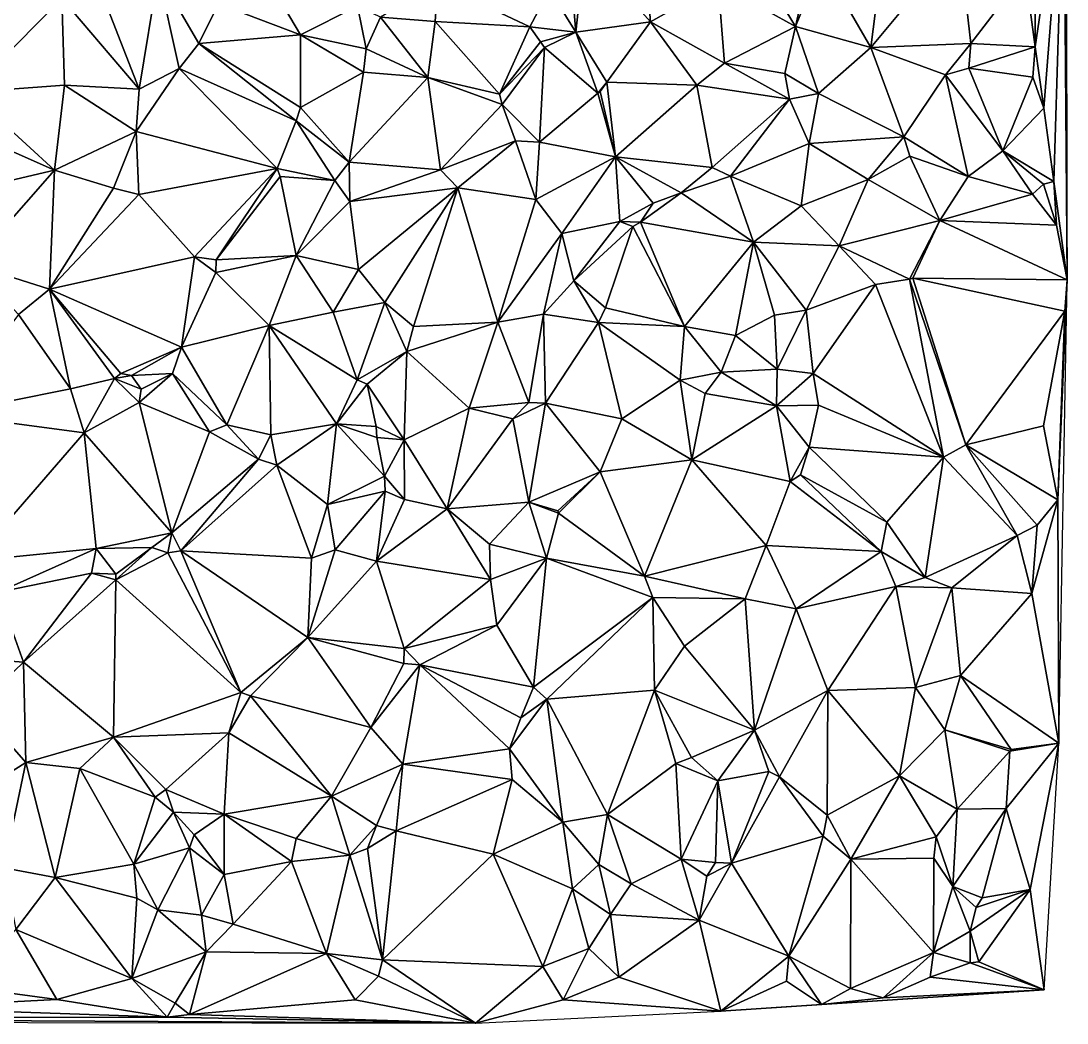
# Model space of a CAD drawing. Header units: metres. Extents: x -15 to 15, y -15 to 15.
# Drawn here: x 3.71 to 14.98, y -14.98 to -4.17 of the extents above; entities that cross this region are included whole.
import ezdxf

# ---------------------------------------------------------------- set-up
doc = ezdxf.new("R2010")
doc.units = ezdxf.units.M
doc.layers.add('STREET_MESH', color=7, linetype='Continuous')

msp = doc.modelspace()

# ---------------------------------------------------------------- linework, layer by layer
at = {"layer": 'STREET_MESH'}
for points in [[(14.966, 13.129), (14.942, 1.481), (14.985, -6.968)], [(14.942, 1.481), (14.949, -2.367), (14.985, -6.968)], [(14.646, -3.285), (14.642, -4.456), (14.949, -2.367)], [(14.642, -4.456), (14.733, -5.115), (14.949, -2.367)], [(14.733, -5.115), (14.841, -5.906), (14.949, -2.367)], [(14.949, -2.367), (14.841, -5.906), (14.985, -6.968)], [(12.338, -3.54), (12.869, -4.462), (13.034, -3.16)], [(13.034, -3.16), (12.869, -4.462), (13.822, -3.313)], [(12.058, -4.236), (11.485, -3.293), (11.225, -3.772)], [(11.485, -3.293), (12.058, -4.236), (12.247, -3.393)], [(12.869, -4.462), (13.948, -4.42), (13.822, -3.313)], [(13.948, -4.42), (14.534, -3.654), (13.822, -3.313)], [(14.646, -3.285), (14.534, -3.654), (14.642, -4.456)], [(9.404, -3.837), (9.688, -4.296), (9.621, -3.486)], [(9.688, -4.296), (9.787, -3.391), (9.621, -3.486)], [(9.787, -3.391), (9.688, -4.296), (10.494, -4.183)], [(10.433, -3.45), (9.787, -3.391), (10.494, -4.183)], [(11.225, -3.772), (10.433, -3.45), (10.494, -4.183)], [(12.247, -3.393), (12.058, -4.236), (12.338, -3.54)], [(12.058, -4.236), (12.869, -4.462), (12.338, -3.54)], [(4.982, -4.91), (4.506, -3.681), (4.149, -3.931)], [(4.506, -3.681), (4.982, -4.91), (5.188, -3.664)], [(5.188, -3.664), (4.982, -4.91), (5.412, -4.687)], [(5.626, -4.417), (5.188, -3.664), (5.412, -4.687)], [(5.626, -4.417), (5.837, -3.991), (5.188, -3.664)], [(14.534, -3.654), (13.948, -4.42), (14.642, -4.456)], [(3.246, -3.808), (3.151, -4.943), (4.149, -3.931)], [(8.174, -4.181), (8.201, -3.767), (7.583, -4.135)], [(8.201, -3.767), (8.174, -4.181), (9.193, -4.237)], [(8.201, -3.767), (9.193, -4.237), (9.404, -3.837)], [(11.291, -4.629), (11.225, -3.772), (10.494, -4.183)], [(11.291, -4.629), (12.058, -4.236), (11.225, -3.772)], [(4.149, -3.931), (3.151, -4.943), (4.178, -4.869)], [(4.982, -4.91), (4.149, -3.931), (4.178, -4.869)], [(6.493, -3.933), (5.837, -3.991), (6.722, -4.324)], [(7.337, -4.017), (6.493, -3.933), (6.722, -4.324)], [(9.193, -4.237), (9.688, -4.296), (9.404, -3.837)], [(5.837, -3.991), (5.626, -4.417), (6.722, -4.324)], [(7.429, -4.475), (7.337, -4.017), (6.722, -4.324)], [(7.337, -4.017), (7.429, -4.475), (7.583, -4.135)], [(7.429, -4.475), (8.093, -4.785), (7.583, -4.135)], [(8.093, -4.785), (8.174, -4.181), (7.583, -4.135)], [(8.868, -4.966), (8.174, -4.181), (8.093, -4.785)], [(8.174, -4.181), (8.868, -4.966), (9.193, -4.237)], [(8.868, -4.966), (9.307, -4.399), (9.193, -4.237)], [(9.193, -4.237), (9.307, -4.399), (9.688, -4.296)], [(9.688, -4.296), (10.022, -4.835), (10.494, -4.183)], [(10.022, -4.835), (10.995, -4.867), (10.494, -4.183)], [(10.995, -4.867), (11.291, -4.629), (10.494, -4.183)], [(12.058, -4.236), (11.291, -4.629), (11.941, -4.742)], [(12.305, -4.959), (12.058, -4.236), (11.941, -4.742)], [(12.058, -4.236), (12.305, -4.959), (12.869, -4.462)], [(5.626, -4.417), (6.721, -5.11), (6.722, -4.324)], [(6.721, -5.11), (7.401, -4.726), (6.722, -4.324)], [(7.401, -4.726), (7.429, -4.475), (6.722, -4.324)], [(9.688, -4.296), (9.307, -4.399), (9.35, -4.463)], [(9.928, -4.954), (9.688, -4.296), (9.35, -4.463)], [(9.688, -4.296), (9.928, -4.954), (10.022, -4.835)], [(6.673, -5.252), (5.626, -4.417), (5.412, -4.687)], [(5.626, -4.417), (6.673, -5.252), (6.721, -5.11)], [(7.429, -4.475), (7.401, -4.726), (8.093, -4.785)], [(9.307, -4.399), (8.868, -4.966), (9.35, -4.463)], [(8.868, -4.966), (8.895, -5.078), (9.35, -4.463)], [(8.895, -5.078), (9.298, -5.482), (9.35, -4.463)], [(9.298, -5.482), (9.928, -4.954), (9.35, -4.463)], [(12.869, -4.462), (12.305, -4.959), (13.225, -5.425)], [(13.948, -4.42), (12.869, -4.462), (13.674, -4.757)], [(13.674, -4.757), (12.869, -4.462), (13.225, -5.425)], [(13.926, -4.683), (13.948, -4.42), (13.674, -4.757)], [(13.948, -4.42), (13.926, -4.683), (14.642, -4.456)], [(13.926, -4.683), (14.615, -4.783), (14.642, -4.456)], [(14.615, -4.783), (14.733, -5.115), (14.642, -4.456)], [(4.951, -5.367), (6.469, -5.767), (5.412, -4.687)], [(4.982, -4.91), (4.951, -5.367), (5.412, -4.687)], [(6.469, -5.767), (6.673, -5.252), (5.412, -4.687)], [(6.721, -5.11), (7.247, -5.699), (7.401, -4.726)], [(7.401, -4.726), (7.247, -5.699), (8.093, -4.785)], [(11.994, -5.02), (11.291, -4.629), (10.995, -4.867)], [(11.291, -4.629), (11.994, -5.02), (11.941, -4.742)], [(14.293, -5.577), (13.926, -4.683), (13.674, -4.757)], [(14.615, -4.783), (13.926, -4.683), (14.293, -5.577)], [(8.093, -4.785), (7.247, -5.699), (8.23, -5.78)], [(8.093, -4.785), (8.23, -5.78), (8.895, -5.078)], [(8.868, -4.966), (8.093, -4.785), (8.895, -5.078)], [(9.928, -4.954), (9.95, -4.937), (10.022, -4.835)], [(10.022, -4.835), (9.95, -4.937), (10.116, -5.64)], [(10.995, -4.867), (10.022, -4.835), (10.116, -5.64)], [(11.994, -5.02), (12.305, -4.959), (11.941, -4.742)], [(13.918, -5.854), (13.674, -4.757), (13.225, -5.425)], [(13.918, -5.854), (14.293, -5.577), (13.674, -4.757)], [(14.733, -5.115), (14.615, -4.783), (14.293, -5.577)], [(3.151, -4.943), (2.859, -5.25), (4.07, -5.786)], [(3.151, -4.943), (4.07, -5.786), (4.178, -4.869)], [(4.07, -5.786), (4.951, -5.367), (4.178, -4.869)], [(4.951, -5.367), (4.982, -4.91), (4.178, -4.869)], [(9.928, -4.954), (9.298, -5.482), (10.116, -5.64)], [(9.95, -4.937), (9.928, -4.954), (10.116, -5.64)], [(11.16, -5.756), (10.995, -4.867), (10.116, -5.64)], [(11.16, -5.756), (11.994, -5.02), (10.995, -4.867)], [(12.305, -4.959), (11.994, -5.02), (12.204, -5.496)], [(12.305, -4.959), (12.204, -5.496), (13.225, -5.425)], [(11.994, -5.02), (11.16, -5.756), (11.358, -5.849)], [(12.204, -5.496), (11.994, -5.02), (11.358, -5.849)], [(6.673, -5.252), (7.247, -5.699), (6.721, -5.11)], [(8.23, -5.78), (9.039, -5.469), (8.895, -5.078)], [(9.039, -5.469), (9.298, -5.482), (8.895, -5.078)], [(14.841, -5.906), (14.733, -5.115), (14.293, -5.577)], [(2.859, -5.25), (2.979, -6.04), (4.07, -5.786)], [(6.673, -5.252), (6.469, -5.767), (7.092, -5.895)], [(7.247, -5.699), (6.673, -5.252), (7.092, -5.895)], [(4.705, -5.98), (4.951, -5.367), (4.07, -5.786)], [(4.951, -5.367), (4.705, -5.98), (4.977, -6.047)], [(6.469, -5.767), (4.951, -5.367), (4.977, -6.047)], [(9.039, -5.469), (8.23, -5.78), (8.416, -5.977)], [(9.257, -6.101), (9.039, -5.469), (8.416, -5.977)], [(9.298, -5.482), (9.039, -5.469), (9.257, -6.101)], [(9.298, -5.482), (9.257, -6.101), (10.116, -5.64)], [(12.118, -6.169), (12.204, -5.496), (11.358, -5.849)], [(12.118, -6.169), (12.842, -5.884), (12.204, -5.496)], [(12.204, -5.496), (12.842, -5.884), (13.225, -5.425)], [(12.842, -5.884), (13.291, -5.632), (13.225, -5.425)], [(13.291, -5.632), (13.918, -5.854), (13.225, -5.425)], [(13.613, -6.329), (13.291, -5.632), (12.842, -5.884)], [(13.291, -5.632), (13.613, -6.329), (13.918, -5.854)], [(13.918, -5.854), (14.612, -6.044), (14.293, -5.577)], [(14.73, -5.936), (14.841, -5.906), (14.293, -5.577)], [(14.612, -6.044), (14.73, -5.936), (14.293, -5.577)], [(7.247, -5.699), (7.092, -5.895), (7.253, -6.124)], [(8.23, -5.78), (7.247, -5.699), (7.253, -6.124)], [(9.257, -6.101), (9.54, -6.466), (10.116, -5.64)], [(9.54, -6.466), (10.163, -6.34), (10.116, -5.64)], [(10.824, -6.028), (11.16, -5.756), (10.116, -5.64)], [(10.523, -6.142), (10.824, -6.028), (10.116, -5.64)], [(10.163, -6.34), (10.523, -6.142), (10.116, -5.64)], [(2.979, -6.04), (3.174, -6.803), (4.07, -5.786)], [(3.174, -6.803), (4.014, -7.067), (4.07, -5.786)], [(4.014, -7.067), (4.705, -5.98), (4.07, -5.786)], [(6.469, -5.767), (4.977, -6.047), (5.58, -6.72)], [(5.813, -6.752), (6.469, -5.767), (5.58, -6.72)], [(6.502, -5.853), (6.469, -5.767), (5.813, -6.752)], [(6.502, -5.853), (5.813, -6.752), (6.676, -6.705)], [(6.469, -5.767), (6.502, -5.853), (7.092, -5.895)], [(7.092, -5.895), (6.502, -5.853), (6.676, -6.705)], [(8.416, -5.977), (8.23, -5.78), (7.253, -6.124)], [(11.16, -5.756), (10.824, -6.028), (11.358, -5.849)], [(10.824, -6.028), (11.603, -6.562), (11.358, -5.849)], [(11.603, -6.562), (12.118, -6.169), (11.358, -5.849)], [(13.613, -6.329), (14.612, -6.044), (13.918, -5.854)], [(7.092, -5.895), (6.676, -6.705), (7.253, -6.124)], [(12.842, -5.884), (12.118, -6.169), (12.528, -6.599)], [(13.613, -6.329), (12.842, -5.884), (12.528, -6.599)], [(14.73, -5.936), (14.612, -6.044), (14.871, -6.379)], [(14.73, -5.936), (14.871, -6.379), (14.841, -5.906)], [(14.841, -5.906), (14.871, -6.379), (14.985, -6.968)], [(4.705, -5.98), (4.014, -7.067), (4.977, -6.047)], [(4.977, -6.047), (4.014, -7.067), (5.58, -6.72)], [(7.346, -6.856), (8.416, -5.977), (7.253, -6.124)], [(7.346, -6.856), (7.63, -7.211), (8.416, -5.977)], [(7.63, -7.211), (7.94, -7.471), (8.416, -5.977)], [(7.94, -7.471), (8.847, -7.423), (8.416, -5.977)], [(8.847, -7.423), (9.257, -6.101), (8.416, -5.977)], [(11.603, -6.562), (10.824, -6.028), (10.387, -6.347)], [(10.824, -6.028), (10.523, -6.142), (10.387, -6.347)], [(14.612, -6.044), (13.613, -6.329), (14.871, -6.379)], [(6.676, -6.705), (7.346, -6.856), (7.253, -6.124)], [(8.847, -7.423), (9.54, -6.466), (9.257, -6.101)], [(10.523, -6.142), (10.163, -6.34), (10.387, -6.347)], [(12.118, -6.169), (11.603, -6.562), (12.528, -6.599)], [(10.163, -6.34), (9.54, -6.466), (9.668, -6.977)], [(10.303, -6.393), (10.163, -6.34), (9.668, -6.977)], [(10.009, -7.27), (10.303, -6.393), (9.668, -6.977)], [(10.303, -6.393), (10.009, -7.27), (10.861, -7.47)], [(10.163, -6.34), (10.303, -6.393), (10.387, -6.347)], [(10.387, -6.347), (10.303, -6.393), (10.861, -7.47)], [(11.603, -6.562), (10.387, -6.347), (10.861, -7.47)], [(13.285, -6.961), (13.613, -6.329), (12.528, -6.599)], [(13.613, -6.329), (13.285, -6.961), (13.323, -6.95)], [(13.613, -6.329), (13.323, -6.95), (14.985, -6.968)], [(14.871, -6.379), (13.613, -6.329), (14.985, -6.968)], [(9.341, -7.338), (9.54, -6.466), (8.847, -7.423)], [(9.54, -6.466), (9.341, -7.338), (9.668, -6.977)], [(11.41, -7.568), (11.603, -6.562), (10.861, -7.47)], [(11.832, -7.35), (11.603, -6.562), (11.41, -7.568)], [(11.603, -6.562), (12.171, -7.294), (12.528, -6.599)], [(11.832, -7.35), (12.171, -7.294), (11.603, -6.562)], [(12.171, -7.294), (12.92, -7.019), (12.528, -6.599)], [(12.92, -7.019), (13.285, -6.961), (12.528, -6.599)], [(4.014, -7.067), (5.439, -7.695), (5.58, -6.72)], [(5.439, -7.695), (5.807, -6.89), (5.58, -6.72)], [(5.807, -6.89), (5.813, -6.752), (5.58, -6.72)], [(5.813, -6.752), (5.807, -6.89), (6.676, -6.705)], [(5.807, -6.89), (6.385, -7.461), (6.676, -6.705)], [(6.676, -6.705), (6.385, -7.461), (7.073, -7.316)], [(7.346, -6.856), (6.676, -6.705), (7.073, -7.316)], [(3.68, -7.343), (4.014, -7.067), (3.174, -6.803)], [(7.63, -7.211), (7.346, -6.856), (7.073, -7.316)], [(6.385, -7.461), (5.807, -6.89), (5.439, -7.695)], [(9.341, -7.338), (9.935, -7.429), (9.668, -6.977)], [(9.935, -7.429), (10.009, -7.27), (9.668, -6.977)], [(13.285, -6.961), (12.92, -7.019), (13.652, -8.879)], [(13.323, -6.95), (13.285, -6.961), (13.892, -8.748)], [(13.892, -8.748), (13.285, -6.961), (13.652, -8.879)], [(13.323, -6.95), (14.959, -7.304), (14.985, -6.968)], [(13.323, -6.95), (13.892, -8.748), (14.959, -7.304)], [(14.886, -9.339), (14.895, -11.965), (14.985, -6.968)], [(14.959, -7.304), (14.886, -9.339), (14.985, -6.968)], [(3.68, -7.343), (4.241, -8.143), (4.014, -7.067)], [(4.014, -7.067), (4.784, -7.976), (5.439, -7.695)], [(4.241, -8.143), (4.715, -8.033), (4.014, -7.067)], [(4.715, -8.033), (4.784, -7.976), (4.014, -7.067)], [(12.171, -7.294), (12.246, -7.976), (12.92, -7.019)], [(12.92, -7.019), (12.246, -7.976), (13.652, -8.879)], [(7.333, -8.045), (7.63, -7.211), (7.073, -7.316)], [(7.867, -7.739), (7.63, -7.211), (7.333, -8.045)], [(7.867, -7.739), (7.94, -7.471), (7.63, -7.211)], [(6.385, -7.461), (7.333, -8.045), (7.073, -7.316)], [(10.009, -7.27), (9.935, -7.429), (10.861, -7.47)], [(12.171, -7.294), (11.832, -7.35), (11.858, -7.931)], [(12.246, -7.976), (12.171, -7.294), (11.858, -7.931)], [(14.959, -7.304), (13.892, -8.748), (14.732, -8.542)], [(14.886, -9.339), (14.959, -7.304), (14.732, -8.542)], [(4.241, -8.143), (3.68, -7.343), (2.881, -8.418)], [(8.847, -7.423), (7.867, -7.739), (8.539, -8.35)], [(7.94, -7.471), (7.867, -7.739), (8.847, -7.423)], [(8.847, -7.423), (8.539, -8.35), (9.182, -8.291)], [(9.341, -7.338), (8.847, -7.423), (9.182, -8.291)], [(9.362, -8.296), (9.341, -7.338), (9.182, -8.291)], [(9.341, -7.338), (9.362, -8.296), (9.935, -7.429)], [(9.935, -7.429), (9.362, -8.296), (10.186, -8.466)], [(9.935, -7.429), (10.814, -8.051), (10.861, -7.47)], [(10.814, -8.051), (9.935, -7.429), (10.186, -8.466)], [(11.832, -7.35), (11.41, -7.568), (11.858, -7.931)], [(5.926, -8.53), (6.385, -7.461), (5.439, -7.695)], [(5.926, -8.53), (6.403, -8.639), (6.385, -7.461)], [(6.403, -8.639), (7.11, -8.519), (6.385, -7.461)], [(7.11, -8.519), (7.333, -8.045), (6.385, -7.461)], [(10.814, -8.051), (11.256, -7.965), (10.861, -7.47)], [(11.256, -7.965), (11.41, -7.568), (10.861, -7.47)], [(11.41, -7.568), (11.256, -7.965), (11.858, -7.931)], [(4.784, -7.976), (4.901, -8), (5.439, -7.695)], [(4.901, -8), (5.343, -7.976), (5.439, -7.695)], [(5.343, -7.976), (5.926, -8.53), (5.439, -7.695)], [(7.867, -7.739), (7.333, -8.045), (7.439, -8.092)], [(7.867, -7.739), (7.439, -8.092), (7.838, -8.692)], [(8.539, -8.35), (7.867, -7.739), (7.838, -8.692)], [(4.784, -7.976), (4.715, -8.033), (4.901, -8)], [(4.715, -8.033), (5.003, -8.145), (4.901, -8)], [(5.003, -8.145), (5.343, -7.976), (4.901, -8)], [(5.343, -7.976), (5.003, -8.145), (4.983, -8.29)], [(5.74, -8.606), (5.343, -7.976), (4.983, -8.29)], [(5.74, -8.606), (5.926, -8.53), (5.343, -7.976)], [(11.256, -7.965), (10.814, -8.051), (11.083, -8.192)], [(11.256, -7.965), (11.083, -8.192), (11.851, -8.326)], [(11.256, -7.965), (11.851, -8.326), (11.858, -7.931)], [(11.851, -8.326), (12.246, -7.976), (11.858, -7.931)], [(12.306, -8.32), (12.246, -7.976), (11.851, -8.326)], [(12.246, -7.976), (12.306, -8.32), (13.652, -8.879)], [(4.715, -8.033), (4.241, -8.143), (4.391, -8.619)], [(4.715, -8.033), (4.391, -8.619), (4.983, -8.29)], [(5.003, -8.145), (4.715, -8.033), (4.983, -8.29)], [(7.439, -8.092), (7.333, -8.045), (7.11, -8.519)], [(7.536, -8.548), (7.439, -8.092), (7.11, -8.519)], [(7.439, -8.092), (7.536, -8.548), (7.838, -8.692)], [(10.814, -8.051), (10.186, -8.466), (10.941, -8.909)], [(11.083, -8.192), (10.814, -8.051), (10.941, -8.909)], [(4.391, -8.619), (4.241, -8.143), (2.881, -8.418)], [(11.851, -8.326), (11.083, -8.192), (10.941, -8.909)], [(4.391, -8.619), (5.334, -9.695), (4.983, -8.29)], [(5.334, -9.695), (5.74, -8.606), (4.983, -8.29)], [(8.539, -8.35), (9.009, -8.466), (9.182, -8.291)], [(9.009, -8.466), (9.362, -8.296), (9.182, -8.291)], [(9.362, -8.296), (9.009, -8.466), (9.182, -9.366)], [(9.362, -8.296), (9.182, -9.366), (9.951, -9.04)], [(10.186, -8.466), (9.362, -8.296), (9.951, -9.04)], [(11.999, -9.143), (11.851, -8.326), (10.941, -8.909)], [(12.306, -8.32), (11.851, -8.326), (12.204, -8.774)], [(11.851, -8.326), (11.999, -9.143), (12.204, -8.774)], [(12.306, -8.32), (12.204, -8.774), (13.652, -8.879)], [(3.194, -9.999), (4.391, -8.619), (2.881, -8.418)], [(8.302, -9.438), (8.539, -8.35), (7.838, -8.692)], [(9.009, -8.466), (8.539, -8.35), (8.302, -9.438)], [(5.926, -8.53), (5.74, -8.606), (6.267, -8.901)], [(6.403, -8.639), (5.926, -8.53), (6.267, -8.901)], [(6.403, -8.639), (6.465, -8.966), (7.11, -8.519)], [(6.465, -8.966), (7.011, -9.39), (7.11, -8.519)], [(7.011, -9.39), (7.625, -9.084), (7.11, -8.519)], [(7.544, -8.669), (7.536, -8.548), (7.11, -8.519)], [(7.625, -9.084), (7.544, -8.669), (7.11, -8.519)], [(7.536, -8.548), (7.544, -8.669), (7.838, -8.692)], [(9.182, -9.366), (9.009, -8.466), (8.302, -9.438)], [(10.941, -8.909), (10.186, -8.466), (9.951, -9.04)], [(13.892, -8.748), (14.886, -9.339), (14.732, -8.542)], [(4.391, -8.619), (3.194, -9.999), (4.517, -9.864)], [(5.334, -9.695), (4.391, -8.619), (4.517, -9.864)], [(5.74, -8.606), (5.334, -9.695), (6.267, -8.901)], [(6.465, -8.966), (6.403, -8.639), (6.267, -8.901)], [(7.544, -8.669), (7.625, -9.084), (7.838, -8.692)], [(7.625, -9.084), (7.841, -9.338), (7.838, -8.692)], [(7.841, -9.338), (8.302, -9.438), (7.838, -8.692)], [(11.999, -9.143), (12.111, -9.072), (12.204, -8.774)], [(12.204, -8.774), (12.111, -9.072), (13.041, -9.582)], [(12.204, -8.774), (13.041, -9.582), (13.652, -8.879)], [(14.445, -9.725), (13.892, -8.748), (13.652, -8.879)], [(14.661, -9.615), (13.892, -8.748), (14.445, -9.725)], [(13.892, -8.748), (14.661, -9.615), (14.886, -9.339)], [(5.334, -9.695), (5.431, -9.89), (6.267, -8.901)], [(5.431, -9.89), (6.465, -8.966), (6.267, -8.901)], [(13.041, -9.582), (13.456, -10.178), (13.652, -8.879)], [(13.456, -10.178), (14.445, -9.725), (13.652, -8.879)], [(6.841, -9.97), (6.465, -8.966), (5.431, -9.89)], [(6.841, -9.97), (7.011, -9.39), (6.465, -8.966)], [(10.43, -10.164), (10.941, -8.909), (9.951, -9.04)], [(10.941, -8.909), (10.43, -10.164), (11.741, -9.834)], [(11.999, -9.143), (10.941, -8.909), (11.741, -9.834)], [(7.011, -9.39), (7.635, -9.248), (7.625, -9.084)], [(7.625, -9.084), (7.635, -9.248), (7.841, -9.338)], [(9.182, -9.366), (9.495, -9.46), (9.951, -9.04)], [(9.495, -9.46), (9.502, -9.485), (9.951, -9.04)], [(9.502, -9.485), (10.43, -10.164), (9.951, -9.04)], [(11.999, -9.143), (12.982, -9.898), (12.111, -9.072)], [(12.111, -9.072), (12.982, -9.898), (13.041, -9.582)], [(12.982, -9.898), (11.999, -9.143), (11.741, -9.834)], [(7.635, -9.248), (7.011, -9.39), (7.096, -9.878)], [(7.539, -10.003), (7.635, -9.248), (7.096, -9.878)], [(7.841, -9.338), (7.635, -9.248), (7.539, -10.003)], [(7.841, -9.338), (7.539, -10.003), (8.302, -9.438)], [(14.895, -11.965), (14.886, -9.339), (14.605, -10.35)], [(14.886, -9.339), (14.661, -9.615), (14.605, -10.35)], [(7.011, -9.39), (6.841, -9.97), (7.096, -9.878)], [(8.302, -9.438), (7.539, -10.003), (8.77, -10.198)], [(8.76, -9.82), (9.182, -9.366), (8.302, -9.438)], [(8.76, -9.82), (8.302, -9.438), (8.77, -10.198)], [(9.182, -9.366), (8.76, -9.82), (9.373, -9.969)], [(9.502, -9.485), (9.182, -9.366), (9.373, -9.969)], [(9.502, -9.485), (9.495, -9.46), (9.182, -9.366)], [(9.502, -9.485), (9.373, -9.969), (10.43, -10.164)], [(12.982, -9.898), (13.456, -10.178), (13.041, -9.582)], [(5.118, -9.854), (5.334, -9.695), (4.517, -9.864)], [(5.118, -9.854), (5.292, -9.912), (5.334, -9.695)], [(5.334, -9.695), (5.292, -9.912), (5.431, -9.89)], [(14.661, -9.615), (14.445, -9.725), (14.605, -10.35)], [(13.456, -10.178), (13.742, -10.291), (14.445, -9.725)], [(14.445, -9.725), (13.742, -10.291), (14.605, -10.35)], [(3.194, -9.999), (3.463, -10.336), (4.517, -9.864)], [(3.463, -10.336), (4.468, -10.133), (4.517, -9.864)], [(4.468, -10.133), (4.729, -10.141), (4.517, -9.864)], [(4.729, -10.141), (5.118, -9.854), (4.517, -9.864)], [(4.73, -10.202), (5.118, -9.854), (4.729, -10.141)], [(4.73, -10.202), (5.292, -9.912), (5.118, -9.854)], [(5.292, -9.912), (4.73, -10.202), (6.077, -11.417)], [(5.292, -9.912), (6.077, -11.417), (5.431, -9.89)], [(6.077, -11.417), (6.802, -10.827), (5.431, -9.89)], [(6.802, -10.827), (6.841, -9.97), (5.431, -9.89)], [(6.802, -10.827), (7.539, -10.003), (7.096, -9.878)], [(6.841, -9.97), (6.802, -10.827), (7.096, -9.878)], [(9.373, -9.969), (8.76, -9.82), (8.77, -10.198)], [(10.43, -10.164), (11.513, -10.409), (11.741, -9.834)], [(11.513, -10.409), (12.066, -10.517), (11.741, -9.834)], [(12.066, -10.517), (12.982, -9.898), (11.741, -9.834)], [(12.982, -9.898), (12.066, -10.517), (13.14, -10.276)], [(13.456, -10.178), (12.982, -9.898), (13.14, -10.276)], [(6.802, -10.827), (7.84, -10.943), (7.539, -10.003)], [(7.539, -10.003), (7.84, -10.943), (8.77, -10.198)], [(8.838, -10.693), (9.373, -9.969), (8.77, -10.198)], [(9.373, -9.969), (8.838, -10.693), (9.234, -11.361)], [(10.519, -10.395), (9.373, -9.969), (9.234, -11.361)], [(9.373, -9.969), (10.519, -10.395), (10.43, -10.164)], [(3.735, -11.093), (4.468, -10.133), (3.463, -10.336)], [(3.735, -11.093), (4.73, -10.202), (4.468, -10.133)], [(4.468, -10.133), (4.73, -10.202), (4.729, -10.141)], [(4.73, -10.202), (3.735, -11.093), (4.705, -11.899)], [(6.077, -11.417), (4.73, -10.202), (4.705, -11.899)], [(7.84, -10.943), (8.838, -10.693), (8.77, -10.198)], [(10.519, -10.395), (11.513, -10.409), (10.43, -10.164)], [(13.742, -10.291), (13.456, -10.178), (13.14, -10.276)], [(3.505, -11.075), (3.735, -11.093), (3.463, -10.336)], [(13.14, -10.276), (12.066, -10.517), (12.404, -11.396)], [(13.349, -11.365), (13.14, -10.276), (12.404, -11.396)], [(13.349, -11.365), (13.742, -10.291), (13.14, -10.276)], [(13.742, -10.291), (13.349, -11.365), (13.835, -11.235)], [(13.742, -10.291), (13.835, -11.235), (14.605, -10.35)], [(13.835, -11.235), (14.895, -11.965), (14.605, -10.35)], [(9.376, -11.492), (10.519, -10.395), (9.234, -11.361)], [(10.519, -10.395), (9.376, -11.492), (10.537, -11.395)], [(10.859, -10.918), (10.519, -10.395), (10.537, -11.395)], [(11.513, -10.409), (10.519, -10.395), (10.859, -10.918)], [(11.513, -10.409), (10.859, -10.918), (11.614, -11.823)], [(12.066, -10.517), (11.513, -10.409), (11.614, -11.823)], [(12.066, -10.517), (11.614, -11.823), (12.404, -11.396)], [(8.838, -10.693), (7.84, -10.943), (8.009, -11.12)], [(8.838, -10.693), (8.009, -11.12), (9.234, -11.361)], [(6.182, -11.454), (6.802, -10.827), (6.077, -11.417)], [(6.182, -11.454), (7.48, -11.797), (6.802, -10.827)], [(7.835, -11.106), (7.84, -10.943), (6.802, -10.827)], [(7.48, -11.797), (7.835, -11.106), (6.802, -10.827)], [(11.614, -11.823), (10.859, -10.918), (10.537, -11.395)], [(7.84, -10.943), (7.835, -11.106), (8.009, -11.12)], [(3.735, -11.093), (3.505, -11.075), (3.232, -11.574)], [(3.735, -11.093), (3.232, -11.574), (3.762, -12.172)], [(3.735, -11.093), (3.762, -12.172), (4.705, -11.899)], [(7.835, -11.106), (7.48, -11.797), (8.009, -11.12)], [(8.009, -11.12), (7.48, -11.797), (7.823, -12.19)], [(8.009, -11.12), (7.823, -12.19), (8.973, -12.027)], [(9.097, -11.693), (8.009, -11.12), (8.973, -12.027)], [(8.009, -11.12), (9.097, -11.693), (9.234, -11.361)], [(13.349, -11.365), (13.668, -11.82), (13.835, -11.235)], [(13.668, -11.82), (14.383, -12.034), (13.835, -11.235)], [(13.835, -11.235), (14.383, -12.034), (14.895, -11.965)], [(9.097, -11.693), (9.376, -11.492), (9.234, -11.361)], [(13.177, -12.318), (13.349, -11.365), (12.404, -11.396)], [(13.668, -11.82), (13.349, -11.365), (13.177, -12.318)], [(5.947, -11.852), (6.077, -11.417), (4.705, -11.899)], [(5.947, -11.852), (6.182, -11.454), (6.077, -11.417)], [(6.182, -11.454), (5.947, -11.852), (7.057, -12.535)], [(7.48, -11.797), (6.182, -11.454), (7.057, -12.535)], [(9.376, -11.492), (9.097, -11.693), (8.973, -12.027)], [(9.548, -12.816), (9.376, -11.492), (8.973, -12.027)], [(9.376, -11.492), (10.032, -12.736), (10.537, -11.395)], [(9.376, -11.492), (9.548, -12.816), (10.032, -12.736)], [(10.032, -12.736), (10.767, -12.185), (10.537, -11.395)], [(10.937, -12.119), (11.614, -11.823), (10.537, -11.395)], [(10.767, -12.185), (10.937, -12.119), (10.537, -11.395)], [(11.614, -11.823), (11.886, -12.329), (12.404, -11.396)], [(11.886, -12.329), (12.4, -12.743), (12.404, -11.396)], [(12.4, -12.743), (13.177, -12.318), (12.404, -11.396)], [(3.232, -11.574), (2.873, -12.736), (3.762, -12.172)], [(7.823, -12.19), (7.48, -11.797), (7.057, -12.535)], [(10.937, -12.119), (11.219, -12.372), (11.614, -11.823)], [(11.614, -11.823), (11.219, -12.372), (11.769, -12.269)], [(11.886, -12.329), (11.614, -11.823), (11.769, -12.269)], [(13.668, -11.82), (13.177, -12.318), (13.8, -12.676)], [(14.368, -12.051), (13.668, -11.82), (13.8, -12.676)], [(14.383, -12.034), (13.668, -11.82), (14.368, -12.051)], [(3.762, -12.172), (4.341, -12.239), (4.705, -11.899)], [(4.341, -12.239), (5.153, -12.549), (4.705, -11.899)], [(5.271, -12.465), (5.947, -11.852), (4.705, -11.899)], [(5.153, -12.549), (5.271, -12.465), (4.705, -11.899)], [(5.947, -11.852), (5.271, -12.465), (5.898, -12.731)], [(5.947, -11.852), (5.898, -12.731), (7.057, -12.535)], [(7.823, -12.19), (9.002, -12.356), (8.973, -12.027)], [(9.002, -12.356), (9.548, -12.816), (8.973, -12.027)], [(14.327, -12.669), (14.368, -12.051), (13.8, -12.676)], [(14.327, -12.669), (14.586, -13.544), (14.895, -11.965)], [(14.368, -12.051), (14.327, -12.669), (14.895, -11.965)], [(14.383, -12.034), (14.368, -12.051), (14.895, -11.965)], [(14.895, -11.965), (14.586, -13.544), (14.739, -14.625)], [(2.873, -12.736), (3.524, -13.309), (3.762, -12.172)], [(3.524, -13.309), (4.076, -13.414), (3.762, -12.172)], [(4.076, -13.414), (4.341, -12.239), (3.762, -12.172)], [(10.767, -12.185), (11.219, -12.372), (10.937, -12.119)], [(4.341, -12.239), (4.076, -13.414), (4.924, -13.269)], [(5.153, -12.549), (4.341, -12.239), (4.924, -13.269)], [(7.542, -12.852), (7.823, -12.19), (7.057, -12.535)], [(7.542, -12.852), (7.754, -12.912), (7.823, -12.19)], [(7.754, -12.912), (9.002, -12.356), (7.823, -12.19)], [(10.826, -13.215), (10.767, -12.185), (10.032, -12.736)], [(10.767, -12.185), (10.826, -13.215), (11.219, -12.372)], [(11.219, -12.372), (11.367, -13.261), (11.769, -12.269)], [(11.367, -13.261), (11.886, -12.329), (11.769, -12.269)], [(9.002, -12.356), (7.754, -12.912), (8.799, -13.163)], [(9.548, -12.816), (9.002, -12.356), (8.799, -13.163)], [(10.826, -13.215), (11.195, -13.253), (11.219, -12.372)], [(11.219, -12.372), (11.195, -13.253), (11.367, -13.261)], [(11.886, -12.329), (11.367, -13.261), (12.356, -12.967)], [(12.4, -12.743), (11.886, -12.329), (12.356, -12.967)], [(13.177, -12.318), (12.4, -12.743), (12.654, -13.216)], [(13.574, -12.975), (13.177, -12.318), (12.654, -13.216)], [(13.177, -12.318), (13.574, -12.975), (13.8, -12.676)], [(5.271, -12.465), (5.153, -12.549), (5.351, -12.71)], [(5.898, -12.731), (5.271, -12.465), (5.351, -12.71)], [(5.351, -12.71), (5.153, -12.549), (4.924, -13.269)], [(5.898, -12.731), (6.675, -12.993), (7.057, -12.535)], [(6.675, -12.993), (7.254, -13.173), (7.057, -12.535)], [(7.254, -13.173), (7.542, -12.852), (7.057, -12.535)], [(5.525, -13.093), (5.351, -12.71), (4.924, -13.269)], [(5.576, -12.955), (5.898, -12.731), (5.351, -12.71)], [(5.525, -13.093), (5.576, -12.955), (5.351, -12.71)], [(5.576, -12.955), (5.897, -13.38), (5.898, -12.731)], [(5.897, -13.38), (6.625, -13.243), (5.898, -12.731)], [(6.625, -13.243), (6.675, -12.993), (5.898, -12.731)], [(9.548, -12.816), (9.936, -13.272), (10.032, -12.736)], [(9.936, -13.272), (10.285, -13.481), (10.032, -12.736)], [(10.285, -13.481), (10.826, -13.215), (10.032, -12.736)], [(13.574, -12.975), (13.753, -13.511), (13.8, -12.676)], [(14.327, -12.669), (13.753, -13.511), (14.071, -13.632)], [(13.753, -13.511), (14.327, -12.669), (13.8, -12.676)], [(14.586, -13.544), (14.327, -12.669), (14.071, -13.632)], [(7.443, -13.1), (7.542, -12.852), (7.254, -13.173)], [(7.443, -13.1), (7.754, -12.912), (7.542, -12.852)], [(9.654, -13.537), (9.548, -12.816), (8.799, -13.163)], [(9.936, -13.272), (9.548, -12.816), (9.654, -13.537)], [(12.4, -12.743), (12.356, -12.967), (12.654, -13.216)], [(5.897, -13.38), (5.576, -12.955), (5.525, -13.093)], [(7.754, -12.912), (7.443, -13.1), (7.605, -14.301)], [(7.754, -12.912), (7.605, -14.301), (8.799, -13.163)], [(12.356, -12.967), (11.367, -13.261), (11.985, -14.261)], [(12.356, -12.967), (11.985, -14.261), (12.654, -13.216)], [(6.675, -12.993), (6.625, -13.243), (7.254, -13.173)], [(13.549, -13.205), (13.574, -12.975), (12.654, -13.216)], [(13.753, -13.511), (13.574, -12.975), (13.549, -13.205)], [(5.185, -13.763), (5.525, -13.093), (4.924, -13.269)], [(5.655, -13.821), (5.525, -13.093), (5.185, -13.763)], [(5.655, -13.821), (5.897, -13.38), (5.525, -13.093)], [(7.254, -13.173), (6.625, -13.243), (7.002, -14.234)], [(7.605, -14.301), (7.254, -13.173), (7.002, -14.234)], [(7.443, -13.1), (7.254, -13.173), (7.605, -14.301)], [(7.605, -14.301), (9.333, -14.373), (8.799, -13.163)], [(9.333, -14.373), (9.654, -13.537), (8.799, -13.163)], [(4.076, -13.414), (4.957, -13.636), (4.924, -13.269)], [(4.957, -13.636), (5.185, -13.763), (4.924, -13.269)], [(5.897, -13.38), (5.996, -13.918), (6.625, -13.243)], [(6.625, -13.243), (5.996, -13.918), (7.002, -14.234)], [(10.063, -13.814), (9.936, -13.272), (9.654, -13.537)], [(10.285, -13.481), (9.936, -13.272), (10.063, -13.814)], [(10.826, -13.215), (10.285, -13.481), (11.017, -13.873)], [(11.101, -13.399), (10.826, -13.215), (11.017, -13.873)], [(11.195, -13.253), (10.826, -13.215), (11.101, -13.399)], [(11.367, -13.261), (11.017, -13.873), (11.985, -14.261)], [(11.367, -13.261), (11.101, -13.399), (11.017, -13.873)], [(11.195, -13.253), (11.101, -13.399), (11.367, -13.261)], [(11.985, -14.261), (12.65, -14.612), (12.654, -13.216)], [(12.65, -14.612), (13.544, -14.224), (12.654, -13.216)], [(13.544, -14.224), (13.549, -13.205), (12.654, -13.216)], [(13.753, -13.511), (13.549, -13.205), (13.544, -14.224)], [(3.652, -13.973), (4.076, -13.414), (3.524, -13.309)], [(4.076, -13.414), (3.652, -13.973), (4.903, -14.502)], [(4.076, -13.414), (4.903, -14.502), (4.957, -13.636)], [(5.897, -13.38), (5.655, -13.821), (5.996, -13.918)], [(10.285, -13.481), (10.063, -13.814), (11.017, -13.873)], [(13.941, -13.992), (13.753, -13.511), (13.544, -14.224)], [(14.005, -13.738), (13.753, -13.511), (13.941, -13.992)], [(13.753, -13.511), (14.005, -13.738), (14.071, -13.632)], [(4.903, -14.502), (5.185, -13.763), (4.957, -13.636)], [(9.654, -13.537), (9.333, -14.373), (9.828, -14.181)], [(10.063, -13.814), (9.654, -13.537), (9.828, -14.181)], [(13.941, -13.992), (14.033, -14.325), (14.586, -13.544)], [(14.005, -13.738), (13.941, -13.992), (14.586, -13.544)], [(14.005, -13.738), (14.586, -13.544), (14.071, -13.632)], [(14.586, -13.544), (14.033, -14.325), (14.739, -14.625)], [(5.705, -14.214), (5.185, -13.763), (4.903, -14.502)], [(5.655, -13.821), (5.185, -13.763), (5.705, -14.214)], [(5.996, -13.918), (5.655, -13.821), (5.705, -14.214)], [(10.153, -14.49), (10.063, -13.814), (9.828, -14.181)], [(11.017, -13.873), (10.063, -13.814), (10.153, -14.49)], [(3.652, -13.973), (3.086, -14.593), (4.093, -14.73)], [(4.903, -14.502), (3.652, -13.973), (4.093, -14.73)], [(5.996, -13.918), (5.705, -14.214), (7.002, -14.234)], [(11.017, -13.873), (10.153, -14.49), (11.251, -14.855)], [(11.985, -14.261), (11.017, -13.873), (11.251, -14.855)], [(13.941, -13.992), (13.544, -14.224), (13.94, -14.334)], [(14.033, -14.325), (13.941, -13.992), (13.94, -14.334)], [(9.333, -14.373), (9.551, -14.734), (9.828, -14.181)], [(9.551, -14.734), (10.153, -14.49), (9.828, -14.181)], [(5.371, -14.768), (5.705, -14.214), (4.903, -14.502)], [(5.705, -14.214), (5.371, -14.768), (5.524, -14.892)], [(5.705, -14.214), (5.524, -14.892), (7.002, -14.234)], [(5.524, -14.892), (7.309, -14.735), (7.002, -14.234)], [(7.309, -14.735), (7.561, -14.478), (7.002, -14.234)], [(7.561, -14.478), (7.605, -14.301), (7.002, -14.234)], [(7.605, -14.301), (7.561, -14.478), (8.606, -14.984)], [(9.333, -14.373), (7.605, -14.301), (8.606, -14.984)], [(11.959, -14.532), (11.985, -14.261), (11.251, -14.855)], [(11.959, -14.532), (12.336, -14.783), (11.985, -14.261)], [(12.336, -14.783), (12.65, -14.612), (11.985, -14.261)], [(13.544, -14.224), (12.65, -14.612), (13.002, -14.712)], [(13.51, -14.49), (13.544, -14.224), (13.002, -14.712)], [(13.544, -14.224), (13.51, -14.49), (13.94, -14.334)], [(9.551, -14.734), (9.333, -14.373), (8.606, -14.984)], [(13.94, -14.334), (13.51, -14.49), (14.739, -14.625)], [(14.033, -14.325), (13.94, -14.334), (14.739, -14.625)], [(5.284, -14.919), (4.903, -14.502), (4.093, -14.73)], [(5.371, -14.768), (4.903, -14.502), (5.284, -14.919)], [(7.561, -14.478), (7.309, -14.735), (8.606, -14.984)], [(10.153, -14.49), (9.551, -14.734), (11.251, -14.855)], [(12.336, -14.783), (11.959, -14.532), (11.251, -14.855)], [(13.51, -14.49), (13.002, -14.712), (14.739, -14.625)], [(3.086, -14.593), (2.34, -14.821), (4.093, -14.73)], [(14.739, -14.625), (12.336, -14.783), (11.251, -14.855)], [(12.65, -14.612), (12.336, -14.783), (13.002, -14.712)], [(13.002, -14.712), (12.336, -14.783), (14.739, -14.625)], [(2.34, -14.821), (5.284, -14.919), (4.093, -14.73)], [(5.524, -14.892), (5.371, -14.768), (5.284, -14.919)], [(7.309, -14.735), (5.524, -14.892), (8.606, -14.984)], [(9.551, -14.734), (8.606, -14.984), (11.251, -14.855)], [(5.284, -14.919), (2.34, -14.821), (-2.337, -14.929)], [(-5.872, -14.965), (8.606, -14.984), (-2.337, -14.929)], [(8.606, -14.984), (5.284, -14.919), (-2.337, -14.929)], [(5.524, -14.892), (5.284, -14.919), (8.606, -14.984)]]:
    msp.add_3dface(points, dxfattribs=at)

doc.saveas('drawing.dxf')
